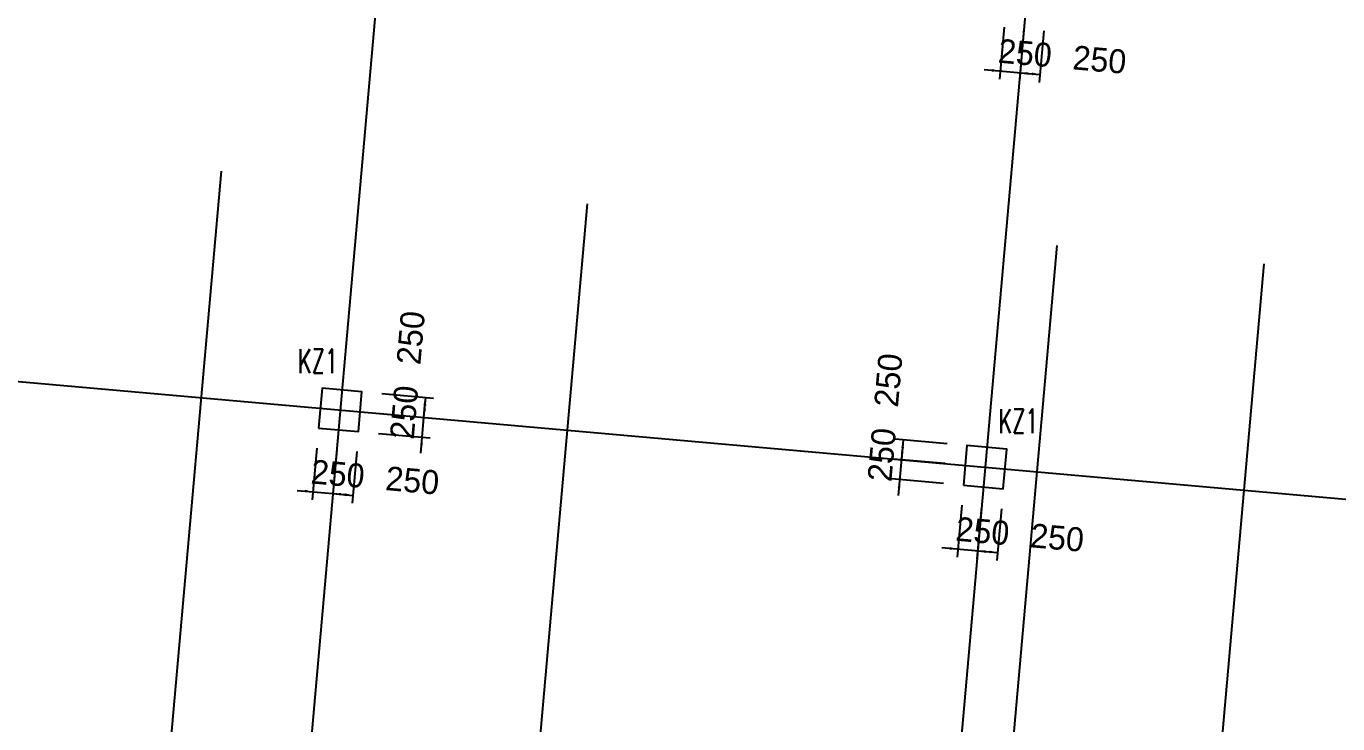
# Model space of a CAD drawing. Extents: x 387171 to 699106, y 11966 to 245688.
# Drawn here: x 622307 to 638718, y 71852 to 80573 of the extents above; entities that cross this region are included whole.
import ezdxf

# ---------------------------------------------------------------- set-up
doc = ezdxf.new("R2010")
doc.units = 0
doc.header["$LTSCALE"] = 100
doc.header["$MEASUREMENT"] = 0
for name, color, linetype in [('COLU', 7, 'Continuous'), ('DIM', 3, 'Continuous'), ('DOTE', 253, 'Continuous'), ('NUM', 7, 'Continuous')]:
    doc.layers.add(name, color=color, linetype=linetype)
doc.styles.add('hztxt', font='hztxt')
doc.styles.get("Standard").update_dxf_attribs({"font": 'standard'})
doc.dimstyles.get("Standard").update_dxf_attribs({"dimtxt": 300, "dimasz": 100, "dimexe": 100, "dimexo": 250, "dimgap": 100, "dimtad": 0, "dimtoh": 1, "dimdec": 0, "dimdsep": 46, "dimcen": 0.09, "dimclrt": 7, "dimadec": 0, "dimazin": 0, "dimtfac": 1, "dimtdec": 4, "dimtofl": 0, "dimtmove": 0, "dimatfit": 3, "dimfxl": 1, "dimtolj": 1, "dimtzin": 0, "dimarcsym": 0})

# ---------------------------------------------------------------- blocks, each defined once
blk = doc.blocks.new('*D2059')
at = {"layer": 'DIM', "color": 0, "linetype": 'ByBlock', "lineweight": -2}
for p, q in [((634542, 80560), (634485, 79913)), ((634791, 80538), (634734, 79891)), ((634294, 80030), (634942, 79973))]:
    blk.add_line(p, q, dxfattribs=at)
for points in [[(634493, 80012), (634392, 80005), (634395, 80038)], [(634742, 79990), (634843, 79998), (634841, 79965)]]:
    blk.add_solid(points, dxfattribs=at)
at = {"layer": 'DIM', "color": 7, "linetype": 'Continuous', "lineweight": -2, "insert": (634805, 80236), "char_height": 300, "width": 566.67, "attachment_point": 5, "rotation": 354.9316, "style": 'hztxt'}
blk.add_mtext('250', dxfattribs=at)
blk = doc.blocks.new('*D1972')
at = {"layer": 'DIM', "color": 0, "linetype": 'ByBlock', "lineweight": -2}
for p, q in [((634791, 80538), (634734, 79891)), ((635040, 80516), (634983, 79869)), ((634742, 79990), (634991, 79968))]:
    blk.add_line(p, q, dxfattribs=at)
for points in [[(634742, 79990), (634843, 79998), (634841, 79965)], [(634991, 79968), (634890, 79960), (634893, 79994)]]:
    blk.add_solid(points, dxfattribs=at)
at = {"layer": 'DIM', "color": 7, "linetype": 'Continuous', "lineweight": -2, "insert": (635737, 80153), "char_height": 300, "width": 566.67, "attachment_point": 5, "rotation": 354.9316, "style": 'hztxt'}
blk.add_mtext('250', dxfattribs=at)
blk = doc.blocks.new('*D2772')
at = {"layer": 'DIM', "color": 0, "linetype": 'ByBlock', "lineweight": -2}
for p, q in [((633829, 75353), (633182, 75410)), ((633281, 75401), (633259, 75152)), ((633807, 75104), (633160, 75161))]:
    blk.add_line(p, q, dxfattribs=at)
for points in [[(633281, 75401), (633289, 75300), (633256, 75303)], [(633259, 75152), (633251, 75253), (633285, 75251)]]:
    blk.add_solid(points, dxfattribs=at)
at = {"layer": 'DIM', "color": 7, "linetype": 'Continuous', "lineweight": -2, "insert": (633096, 76147), "char_height": 300, "width": 566.67, "attachment_point": 5, "rotation": 84.9316, "style": 'hztxt'}
blk.add_mtext('250', dxfattribs=at)
blk = doc.blocks.new('*D2391')
at = {"layer": 'DIM', "color": 0, "linetype": 'ByBlock', "lineweight": -2}
for p, q in [((633277, 75352), (633219, 74704)), ((633807, 75104), (633160, 75161)), ((633785, 74855), (633137, 74912))]:
    blk.add_line(p, q, dxfattribs=at)
for points in [[(633259, 75152), (633251, 75253), (633285, 75251)], [(633237, 74903), (633245, 74802), (633212, 74805)]]:
    blk.add_solid(points, dxfattribs=at)
at = {"layer": 'DIM', "color": 7, "linetype": 'Continuous', "lineweight": -2, "insert": (633014, 75215), "char_height": 300, "width": 566.67, "attachment_point": 5, "rotation": 84.9316, "style": 'hztxt'}
blk.add_mtext('250', dxfattribs=at)
blk = doc.blocks.new('*D2302')
at = {"layer": 'DIM', "color": 0, "linetype": 'ByBlock', "lineweight": -2}
for p, q in [((634012, 74584), (633954, 73936)), ((634261, 74562), (634203, 73914)), ((633764, 74054), (634412, 73996))]:
    blk.add_line(p, q, dxfattribs=at)
for points in [[(633963, 74036), (633862, 74028), (633865, 74061)], [(634212, 74014), (634313, 74022), (634310, 73988)]]:
    blk.add_solid(points, dxfattribs=at)
at = {"layer": 'DIM', "color": 7, "linetype": 'Continuous', "lineweight": -2, "insert": (634274, 74259), "char_height": 300, "width": 566.67, "attachment_point": 5, "rotation": 354.9316, "style": 'hztxt'}
blk.add_mtext('250', dxfattribs=at)
blk = doc.blocks.new('*D1870')
at = {"layer": 'DIM', "color": 0, "linetype": 'ByBlock', "lineweight": -2}
for p, q in [((634261, 74562), (634203, 73914)), ((634510, 74540), (634452, 73892)), ((634212, 74014), (634461, 73992))]:
    blk.add_line(p, q, dxfattribs=at)
for points in [[(634212, 74014), (634313, 74022), (634310, 73988)], [(634461, 73992), (634360, 73984), (634363, 74017)]]:
    blk.add_solid(points, dxfattribs=at)
at = {"layer": 'DIM', "color": 7, "linetype": 'Continuous', "lineweight": -2, "insert": (635207, 74177), "char_height": 300, "width": 566.67, "attachment_point": 5, "rotation": 354.9316, "style": 'hztxt'}
blk.add_mtext('250', dxfattribs=at)
blk = doc.blocks.new('*D1422')
at = {"layer": 'DIM', "color": 0, "linetype": 'ByBlock', "lineweight": -2}
for p, q in [((625944, 75299), (625886, 74652)), ((626193, 75277), (626135, 74630)), ((625696, 74769), (626343, 74712))]:
    blk.add_line(p, q, dxfattribs=at)
for points in [[(625895, 74751), (625794, 74744), (625797, 74777)], [(626144, 74729), (626245, 74737), (626242, 74704)]]:
    blk.add_solid(points, dxfattribs=at)
at = {"layer": 'DIM', "color": 7, "linetype": 'Continuous', "lineweight": -2, "insert": (626206, 74975), "char_height": 300, "width": 566.67, "attachment_point": 5, "rotation": 354.9316, "style": 'hztxt'}
blk.add_mtext('250', dxfattribs=at)
blk = doc.blocks.new('*D1386')
at = {"layer": 'DIM', "color": 0, "linetype": 'ByBlock', "lineweight": -2}
for p, q in [((626193, 75277), (626135, 74630)), ((626442, 75255), (626384, 74608)), ((626144, 74729), (626393, 74707))]:
    blk.add_line(p, q, dxfattribs=at)
for points in [[(626144, 74729), (626245, 74737), (626242, 74704)], [(626393, 74707), (626292, 74700), (626295, 74733)]]:
    blk.add_solid(points, dxfattribs=at)
at = {"layer": 'DIM', "color": 7, "linetype": 'Continuous', "lineweight": -2, "insert": (627139, 74892), "char_height": 300, "width": 566.67, "attachment_point": 5, "rotation": 354.9316, "style": 'hztxt'}
blk.add_mtext('250', dxfattribs=at)
blk = doc.blocks.new('*D910')
at = {"layer": 'DIM', "color": 0, "linetype": 'ByBlock', "lineweight": -2}
for p, q in [((627243, 75234), (627300, 75882)), ((626735, 75731), (627382, 75674)), ((626713, 75482), (627360, 75425))]:
    blk.add_line(p, q, dxfattribs=at)
for points in [[(627283, 75682), (627275, 75784), (627308, 75781)], [(627261, 75433), (627268, 75332), (627235, 75335)]]:
    blk.add_solid(points, dxfattribs=at)
at = {"layer": 'DIM', "color": 7, "linetype": 'Continuous', "lineweight": -2, "insert": (627037, 75745), "char_height": 300, "width": 566.67, "attachment_point": 5, "rotation": 84.9316, "style": 'hztxt'}
blk.add_mtext('250', dxfattribs=at)
blk = doc.blocks.new('*D510')
at = {"layer": 'DIM', "color": 0, "linetype": 'ByBlock', "lineweight": -2}
for p, q in [((626757, 75980), (627404, 75923)), ((627283, 75682), (627305, 75932)), ((626735, 75731), (627382, 75674))]:
    blk.add_line(p, q, dxfattribs=at)
for points in [[(627305, 75932), (627312, 75830), (627279, 75833)], [(627283, 75682), (627275, 75784), (627308, 75781)]]:
    blk.add_solid(points, dxfattribs=at)
at = {"layer": 'DIM', "color": 7, "linetype": 'Continuous', "lineweight": -2, "insert": (627120, 76677), "char_height": 300, "width": 566.67, "attachment_point": 5, "rotation": 84.9316, "style": 'hztxt'}
blk.add_mtext('250', dxfattribs=at)

msp = doc.modelspace()

# ---------------------------------------------------------------- linework, layer by layer
at = {"layer": 'COLU'}
for points in [[(625965.6, 75548.3), (626463.7, 75504.1), (626507.8, 76002.2), (626009.8, 76046.4)], [(634034, 74832.7), (634532, 74788.5), (634576.2, 75286.6), (634078.1, 75330.8)]]:
    msp.add_lwpolyline(points, close=True, dxfattribs=at)
at = {"layer": 'DOTE'}
for p, q in [((636774.3, 102900.4), (631338.3, 41609.5)), ((628220.1, 98137.5), (625759.7, 70396.4)), ((586343.3, 79313.4), (664486.6, 72382.8)), ((624744.5, 78758.7), (623574.8, 65570.5)), ((629326.5, 78352.3), (628156.8, 65164.1)), ((635203.4, 77831), (634033.7, 64642.9)), ((637793.2, 77601.3), (636623.6, 64413.2))]:
    msp.add_line(p, q, dxfattribs=at)

# ---------------------------------------------------------------- texts
at = {"layer": 'NUM', "color": 200, "width": 0.7}
for p in [(625707.7, 76235.2), (634472.8, 75486.8)]:
    msp.add_text('KZ1', height=300, dxfattribs=at).set_placement(p)

# ---------------------------------------------------------------- dimensions: what is measured, and where the dimension line sits
at = {"layer": 'DIM', "color": 200}
for p1, p2, picture, middle in [((634564, 80809.3), (634813, 80787.2), '*D2059', (634298.2, 80280.7)), ((634813, 80787.2), (635062.1, 80765.1), '*D1972', (635230.7, 80198)), ((626485.8, 75753.2), (626507.8, 76002.2), '*D510', (627075, 76170.8)), ((634078.1, 75330.8), (634056, 75081.7), '*D2772', (633051.5, 75640.8)), ((626463.7, 75504.1), (626485.8, 75753.2), '*D910', (626992.3, 75238.3)), ((625965.6, 75548.3), (626214.6, 75526.2), '*D1422', (625699.8, 75019.7)), ((626214.6, 75526.2), (626463.7, 75504.1), '*D1386', (626632.3, 74937)), ((634056, 75081.7), (634034, 74832.7), '*D2391', (632968.8, 74708.3)), ((634034, 74832.7), (634283, 74810.6), '*D2302', (633768.1, 74304.1)), ((634283, 74810.6), (634532, 74788.5), '*D1870', (634700.6, 74221.4))]:
    dim = msp.add_aligned_dim(p1=p1, p2=p2, distance=-800, dimstyle='Standard', dxfattribs=at)
    dim.commit()
    dim.dimension.update_dxf_attribs({"geometry": picture, "text_midpoint": middle})

doc.saveas('drawing.dxf')
